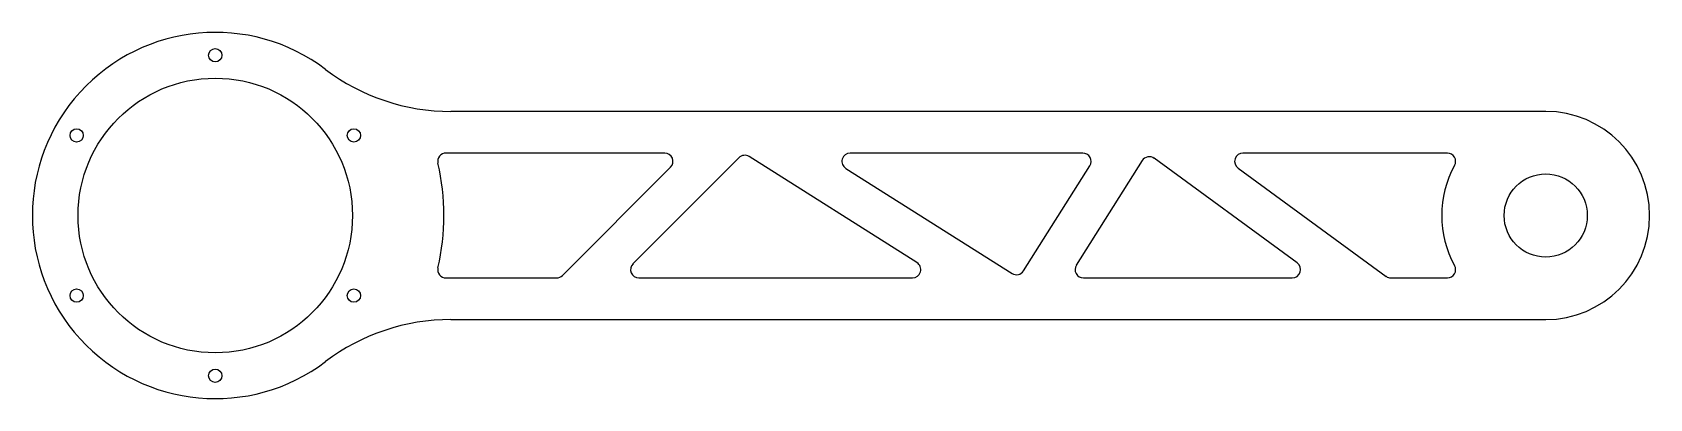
# Model space of a CAD drawing. Header units: millimetres. Extents: x -44 to 345, y -44 to 44.
import ezdxf

# ---------------------------------------------------------------- set-up
doc = ezdxf.new("R2010")
doc.units = ezdxf.units.MM

msp = doc.modelspace()

# ---------------------------------------------------------------- linework, layer by layer
at = {"color": 7, "linetype": 'Continuous', "lineweight": 25}
for p, q in [((320, 25), (56.67, 25)), ((108.09, 15), (55.5, 15)), ((125.93, 13.87), (100.47, -11.59)), ((168.75, -11.31), (128.41, 14.15)), ((208.65, 15), (152.72, 15)), ((194.41, -13.31), (210.34, 11.93)), ((222.95, 13.19), (207.1, -11.93)), ((260.22, -11.38), (225.83, 13.74)), ((296.34, 15), (247.18, 15)), ((83.5, -14.41), (109.5, 11.59)), ((151.65, 11.31), (191.65, -13.93)), ((246, 11.38), (281.6, -14.62)), ((55.5, -15), (82.09, -15)), ((101.89, -15), (167.69, -15)), ((208.8, -15), (259.04, -15)), ((282.77, -15), (296.34, -15)), ((56.67, -25), (320, -25))]:
    msp.add_line(p, q, dxfattribs=at)
for centre, radius in [((0, 38.5), 1.6), ((0, 0), 33), ((-33.34, 19.25), 1.6), ((33.34, 19.25), 1.6), ((320, 0), 10), ((-33.34, -19.25), 1.6), ((33.34, -19.25), 1.6), ((0, -38.5), 1.6)]:
    msp.add_circle(centre, radius, dxfattribs=at)
for centre, radius, start, end in [((0, 0), 44, 52.9274, 307.0726), ((56.67, 75), 50, 232.9274, 270), ((320, 0), 25, 270, 90), ((55.5, 13), 2, 90, 193.1835), ((0, 0), 55, 346.8165, 13.1835), ((108.09, 13), 2, 315, 90), ((127.34, 12.46), 2, 57.75, 135), ((152.72, 13), 2, 90, 237.75), ((208.65, 13), 2, 327.75, 90), ((224.65, 12.12), 2, 53.8543, 147.75), ((247.18, 13), 2, 90, 233.8543), ((320, 0), 25, 151.2178, 208.7822), ((296.34, 13), 2, 331.2178, 90), ((101.89, -13), 2, 135, 270), ((167.69, -13), 2, 270, 57.75), ((259.04, -13), 2, 270, 53.8543), ((55.5, -13), 2, 166.8165, 270), ((82.09, -13), 2, 270, 315), ((192.72, -12.24), 2, 237.75, 327.75), ((208.8, -13), 2, 147.75, 270), ((282.77, -13), 2, 233.8543, 270), ((296.34, -13), 2, 270, 28.7822), ((56.67, -75), 50, 90, 127.0726)]:
    msp.add_arc(centre, radius, start, end, dxfattribs=at)

doc.saveas('drawing.dxf')
